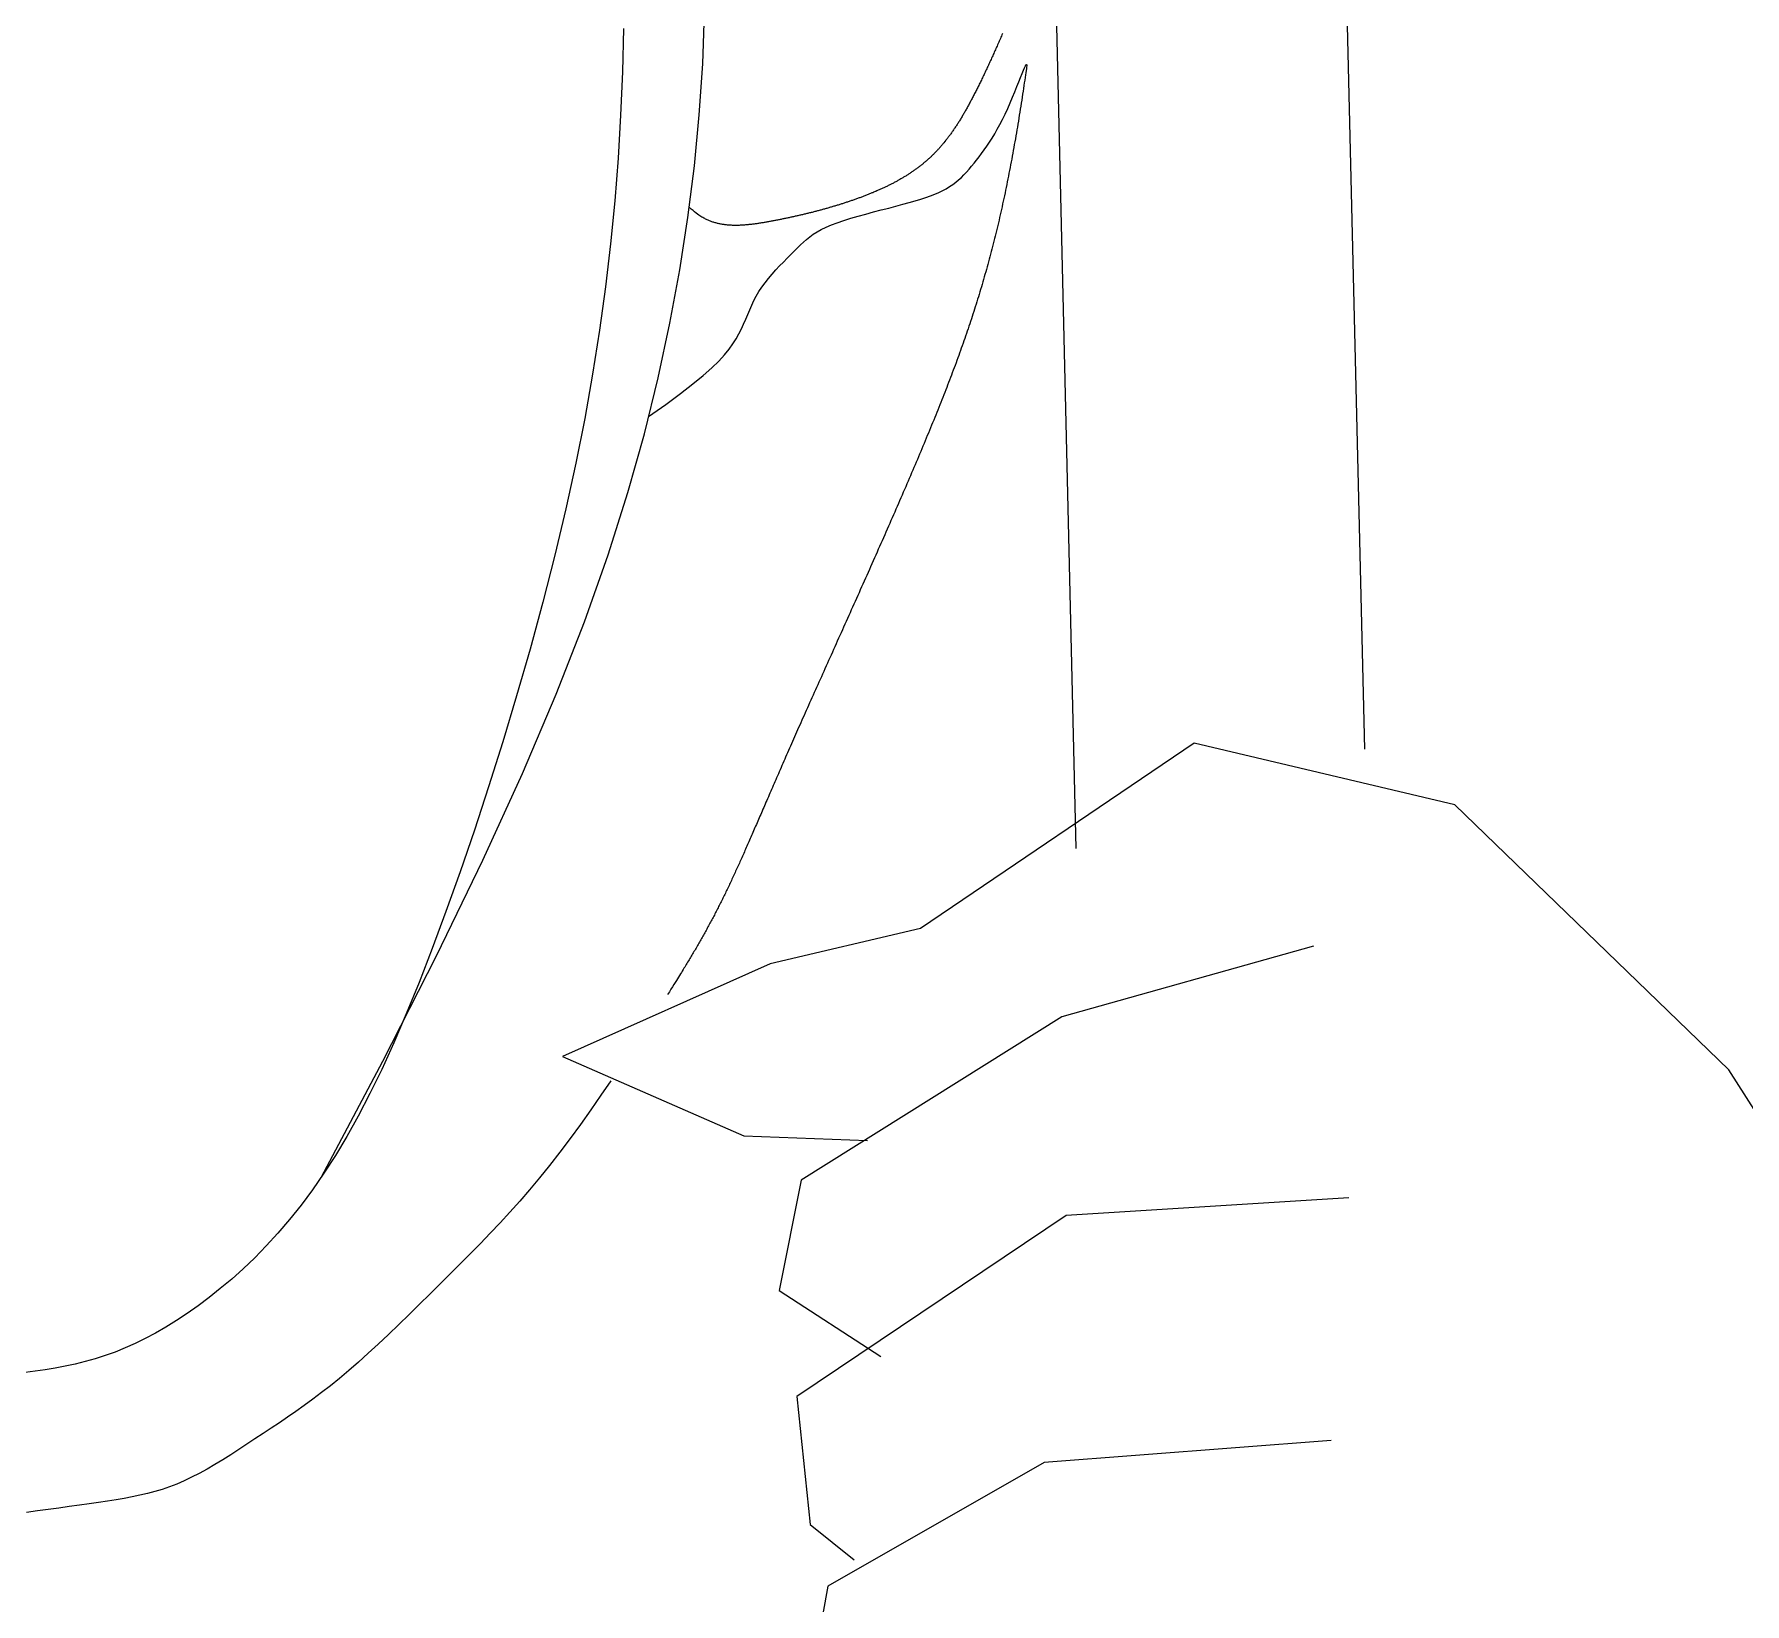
# Model space of a CAD drawing. Header units: feet. Extents: x 0 to 841, y 0 to 594.
# Drawn here: x 646.121 to 647.129, y 135.181 to 136.106 of the extents above; entities that cross this region are included whole.
import ezdxf

# ---------------------------------------------------------------- set-up
doc = ezdxf.new("R2010")
doc.units = ezdxf.units.FT
doc.header["$MEASUREMENT"] = 0
doc.layers.add('LOGO', color=7, linetype='Continuous')

# ---------------------------------------------------------------- blocks, each defined once
blk = doc.blocks.new('YOTA')
h = blk.add_hatch(color=1)
edge = h.paths.add_edge_path()
edge.add_arc((302.8865, 246.9749), 39.995, 0, 360)
edge = h.paths.add_edge_path(flags=16)
edge.add_arc((302.8865, 246.9749), 39.7003, 0, 360)
at = {"color": 2}
for p, q in [((293.2246, 262.9496), (293.34, 258.0886)), ((292.6791, 262.9367), (292.7986, 257.9023))]:
    blk.add_line(p, q, dxfattribs=at)
for points in [[(291.95, 259.4407), (291.9478, 259.3593), (291.9443, 259.2783), (291.9395, 259.1977), (291.9332, 259.1172), (291.9253, 259.0367), (291.9158, 258.9558), (291.9047, 258.8745), (291.8917, 258.7924), (291.877, 258.7093), (291.8603, 258.6251), (291.8416, 258.5395), (291.8208, 258.4524), (291.7984, 258.3645), (291.7744, 258.2764), (291.7493, 258.1889), (291.7233, 258.1026), (291.6967, 258.0182), (291.6699, 257.9366), (291.6432, 257.8583), (291.6167, 257.7841), (291.591, 257.7147), (291.5661, 257.6506), (291.5421, 257.5917), (291.5188, 257.5376), (291.4961, 257.4878), (291.4739, 257.4422), (291.4521, 257.4002), (291.4305, 257.3616), (291.4091, 257.3259), (291.3878, 257.2928), (291.3664, 257.2619), (291.3448, 257.233), (291.3231, 257.2059), (291.3013, 257.1804), (291.2795, 257.1566), (291.2578, 257.1344), (291.2361, 257.1137), (291.2146, 257.0944), (291.1933, 257.0764), (291.1722, 257.0597), (291.1515, 257.0442), (291.1311, 257.0298), (291.1111, 257.0165), (291.0913, 257.0043), (291.0719, 256.993), (291.0526, 256.9828), (291.0335, 256.9734), (291.0146, 256.965), (290.9958, 256.9574), (290.9771, 256.9506), (290.9584, 256.9447), (290.9397, 256.9394), (290.921, 256.9348), (290.9023, 256.9308), (290.8835, 256.9273), (290.8648, 256.9242), (290.8459, 256.9215), (290.8271, 256.919)], [(291.3825, 257.2851), (291.4983, 257.5031), (291.599, 257.7008), (291.686, 257.8801), (291.7604, 258.0431), (291.8235, 258.1917), (291.8767, 258.3277), (291.9211, 258.4532), (291.9581, 258.57), (291.9889, 258.6802), (292.0148, 258.7856), (292.0369, 258.8879), (292.0554, 258.988), (292.0707, 259.0862), (292.0828, 259.183), (292.092, 259.2789), (292.0983, 259.3744), (292.102, 259.47)], [(292.6608, 259.4312), (292.6598, 259.4289), (292.6588, 259.4266), (292.6578, 259.4243), (292.6568, 259.4219), (292.6557, 259.4196), (292.6547, 259.4173), (292.6537, 259.415), (292.6527, 259.4126), (292.6517, 259.4103), (292.6506, 259.408), (292.6496, 259.4057), (292.6486, 259.4034), (292.6476, 259.4011), (292.6465, 259.3988), (292.6455, 259.3965), (292.6445, 259.3942), (292.6435, 259.392), (292.6424, 259.3897), (292.6414, 259.3874), (292.6404, 259.3852), (292.6394, 259.3829), (292.6383, 259.3807), (292.6373, 259.3785), (292.6363, 259.3763), (292.6353, 259.374), (292.6343, 259.3718), (292.6332, 259.3697), (292.6322, 259.3675), (292.6312, 259.3653), (292.6302, 259.3631), (292.6292, 259.361), (292.6282, 259.3589), (292.6272, 259.3567), (292.6262, 259.3546), (292.6252, 259.3525), (292.6242, 259.3504), (292.6232, 259.3484), (292.6222, 259.3463), (292.6212, 259.3442), (292.6202, 259.3422), (292.6193, 259.3402), (292.6183, 259.3382), (292.6173, 259.3362), (292.6163, 259.3342), (292.6154, 259.3322), (292.6144, 259.3303), (292.6134, 259.3283), (292.6125, 259.3264), (292.6115, 259.3245), (292.6105, 259.3226), (292.6096, 259.3207), (292.6086, 259.3188), (292.6077, 259.3169), (292.6067, 259.3151), (292.6057, 259.3132), (292.6048, 259.3114), (292.6038, 259.3096), (292.6029, 259.3078), (292.6019, 259.306), (292.601, 259.3042), (292.6, 259.3024), (292.5991, 259.3007), (292.5982, 259.2989), (292.5972, 259.2972), (292.5963, 259.2955), (292.5953, 259.2938), (292.5944, 259.2921), (292.5934, 259.2904), (292.5925, 259.2887), (292.5916, 259.287), (292.5906, 259.2854), (292.5897, 259.2837), (292.5887, 259.2821), (292.5878, 259.2805), (292.5869, 259.2789), (292.5859, 259.2773), (292.585, 259.2757), (292.584, 259.2741), (292.5831, 259.2726), (292.5821, 259.271), (292.5812, 259.2695), (292.5802, 259.2679), (292.5793, 259.2664), (292.5784, 259.2649), (292.5774, 259.2634), (292.5765, 259.2619), (292.5755, 259.2605), (292.5746, 259.259), (292.5736, 259.2575), (292.5726, 259.2561), (292.5717, 259.2546), (292.5707, 259.2532), (292.5698, 259.2518), (292.5688, 259.2504), (292.5678, 259.249), (292.5669, 259.2476), (292.5659, 259.2462), (292.5649, 259.2448), (292.564, 259.2435), (292.563, 259.2421), (292.562, 259.2408), (292.561, 259.2395), (292.56, 259.2381), (292.5591, 259.2368), (292.5581, 259.2355), (292.5571, 259.2342), (292.5561, 259.2329), (292.5551, 259.2317), (292.5541, 259.2304), (292.5531, 259.2291), (292.5521, 259.2279), (292.5511, 259.2266), (292.55, 259.2254), (292.549, 259.2242), (292.548, 259.223), (292.547, 259.2218), (292.546, 259.2206), (292.5449, 259.2194), (292.5439, 259.2182), (292.5428, 259.217), (292.5418, 259.2159), (292.5407, 259.2147), (292.5397, 259.2135), (292.5386, 259.2124), (292.5376, 259.2113), (292.5365, 259.2101), (292.5354, 259.209), (292.5344, 259.2079), (292.5333, 259.2068), (292.5322, 259.2057), (292.5311, 259.2046), (292.53, 259.2035), (292.5289, 259.2025), (292.5278, 259.2014), (292.5267, 259.2003), (292.5255, 259.1993), (292.5244, 259.1982), (292.5233, 259.1972), (292.5222, 259.1962), (292.521, 259.1951), (292.5199, 259.1941), (292.5187, 259.1931), (292.5176, 259.1921), (292.5164, 259.1911), (292.5152, 259.1901), (292.5141, 259.1891), (292.5129, 259.1881), (292.5117, 259.1872), (292.5105, 259.1862), (292.5093, 259.1852), (292.5081, 259.1843), (292.5069, 259.1833), (292.5057, 259.1824), (292.5045, 259.1815), (292.5033, 259.1805), (292.5021, 259.1796), (292.5008, 259.1787), (292.4996, 259.1778), (292.4984, 259.1769), (292.4971, 259.176), (292.4959, 259.1751), (292.4946, 259.1742), (292.4934, 259.1733), (292.4921, 259.1725), (292.4908, 259.1716), (292.4895, 259.1707), (292.4883, 259.1699), (292.487, 259.169), (292.4857, 259.1682), (292.4844, 259.1673), (292.4831, 259.1665), (292.4818, 259.1657), (292.4805, 259.1649), (292.4792, 259.164), (292.4779, 259.1632), (292.4766, 259.1624), (292.4752, 259.1616), (292.4739, 259.1608), (292.4726, 259.16), (292.4712, 259.1592), (292.4699, 259.1585), (292.4685, 259.1577), (292.4672, 259.1569), (292.4658, 259.1562), (292.4645, 259.1554), (292.4631, 259.1546), (292.4618, 259.1539), (292.4604, 259.1531), (292.459, 259.1524), (292.4576, 259.1517), (292.4562, 259.1509), (292.4549, 259.1502), (292.4535, 259.1495), (292.4521, 259.1488), (292.4507, 259.1481), (292.4493, 259.1474), (292.4479, 259.1467), (292.4464, 259.146), (292.445, 259.1453), (292.4436, 259.1446), (292.4422, 259.1439), (292.4408, 259.1432), (292.4393, 259.1425), (292.4379, 259.1418), (292.4365, 259.1412), (292.435, 259.1405), (292.4336, 259.1399), (292.4321, 259.1392), (292.4307, 259.1385), (292.4292, 259.1379), (292.4277, 259.1372), (292.4263, 259.1366), (292.4248, 259.136), (292.4233, 259.1353), (292.4219, 259.1347), (292.4204, 259.1341), (292.4189, 259.1335), (292.4174, 259.1328), (292.4159, 259.1322), (292.4145, 259.1316), (292.413, 259.131), (292.4115, 259.1304), (292.41, 259.1298), (292.4085, 259.1292), (292.407, 259.1286), (292.4054, 259.128), (292.4039, 259.1274), (292.4024, 259.1268), (292.4009, 259.1263), (292.3994, 259.1257), (292.3979, 259.1251), (292.3963, 259.1245), (292.3948, 259.124), (292.3933, 259.1234), (292.3917, 259.1228), (292.3902, 259.1223), (292.3886, 259.1217), (292.3871, 259.1211), (292.3856, 259.1206), (292.384, 259.12), (292.3825, 259.1195), (292.3809, 259.1189), (292.3793, 259.1184), (292.3778, 259.1179), (292.3762, 259.1173), (292.3747, 259.1168), (292.3731, 259.1163), (292.3715, 259.1157), (292.3699, 259.1152), (292.3684, 259.1147), (292.3668, 259.1142), (292.3652, 259.1137), (292.3636, 259.1131), (292.362, 259.1126), (292.3604, 259.1121), (292.3589, 259.1116), (292.3573, 259.1111), (292.3557, 259.1106), (292.3541, 259.1101), (292.3525, 259.1096), (292.3509, 259.1091), (292.3493, 259.1086), (292.3477, 259.1081), (292.3461, 259.1077), (292.3445, 259.1072), (292.3428, 259.1067), (292.3412, 259.1062), (292.3396, 259.1057), (292.338, 259.1053), (292.3364, 259.1048), (292.3348, 259.1043), (292.3331, 259.1039), (292.3315, 259.1034), (292.3299, 259.1029), (292.3283, 259.1025), (292.3266, 259.102), (292.325, 259.1016), (292.3234, 259.1011), (292.3217, 259.1007), (292.3201, 259.1002), (292.3185, 259.0998), (292.3168, 259.0994), (292.3152, 259.0989), (292.3135, 259.0985), (292.3119, 259.0981), (292.3103, 259.0976), (292.3086, 259.0972), (292.307, 259.0968), (292.3053, 259.0963), (292.3037, 259.0959), (292.302, 259.0955), (292.3004, 259.0951), (292.2987, 259.0947), (292.297, 259.0943), (292.2954, 259.0939), (292.2937, 259.0935), (292.2921, 259.0931), (292.2904, 259.0927), (292.2888, 259.0923), (292.2871, 259.0919), (292.2854, 259.0915), (292.2838, 259.0911), (292.2821, 259.0907), (292.2804, 259.0903), (292.2788, 259.0899), (292.2771, 259.0895), (292.2754, 259.0892), (292.2738, 259.0888), (292.2721, 259.0884), (292.2704, 259.088), (292.2688, 259.0877), (292.2671, 259.0873), (292.2654, 259.0869), (292.2637, 259.0866), (292.2621, 259.0862), (292.2604, 259.0858), (292.2587, 259.0855), (292.257, 259.0851), (292.2554, 259.0848), (292.2537, 259.0844), (292.252, 259.0841), (292.2503, 259.0837), (292.2487, 259.0834), (292.247, 259.083), (292.2453, 259.0827), (292.2436, 259.0824), (292.2419, 259.082), (292.2403, 259.0817), (292.2386, 259.0814), (292.2369, 259.081), (292.2352, 259.0807), (292.2335, 259.0804), (292.2319, 259.0801), (292.2302, 259.0797), (292.2285, 259.0794), (292.2268, 259.0791), (292.2251, 259.0788), (292.2235, 259.0785), (292.2218, 259.0782), (292.2201, 259.0779), (292.2184, 259.0776), (292.2167, 259.0773), (292.2151, 259.077), (292.2134, 259.0767), (292.2117, 259.0764), (292.21, 259.0762), (292.2084, 259.0759), (292.2067, 259.0756), (292.205, 259.0754), (292.2033, 259.0751), (292.2017, 259.0749), (292.2, 259.0746), (292.1983, 259.0744), (292.1967, 259.0741), (292.195, 259.0739), (292.1933, 259.0737), (292.1917, 259.0735), (292.19, 259.0733), (292.1884, 259.0731), (292.1867, 259.0729), (292.1851, 259.0728), (292.1834, 259.0726), (292.1818, 259.0724), (292.1801, 259.0723), (292.1785, 259.0722), (292.1768, 259.072), (292.1752, 259.0719), (292.1735, 259.0718), (292.1719, 259.0717), (292.1703, 259.0716), (292.1687, 259.0716), (292.167, 259.0715), (292.1654, 259.0715), (292.1638, 259.0714), (292.1622, 259.0714), (292.1606, 259.0714), (292.159, 259.0714), (292.1573, 259.0714), (292.1557, 259.0715), (292.1541, 259.0715), (292.1526, 259.0716), (292.151, 259.0717), (292.1494, 259.0718), (292.1478, 259.0719), (292.1462, 259.072), (292.1446, 259.0721), (292.1431, 259.0723), (292.1415, 259.0725), (292.1399, 259.0726), (292.1384, 259.0729), (292.1368, 259.0731), (292.1353, 259.0733), (292.1338, 259.0736), (292.1322, 259.0739), (292.1307, 259.0742), (292.1292, 259.0745), (292.1276, 259.0748), (292.1261, 259.0752), (292.1246, 259.0755), (292.1231, 259.0759), (292.1216, 259.0763), (292.1201, 259.0768), (292.1186, 259.0772), (292.1171, 259.0777), (292.1157, 259.0782), (292.1142, 259.0787), (292.1127, 259.0793), (292.1113, 259.0798), (292.1098, 259.0804), (292.1083, 259.0811), (292.1068, 259.0818), (292.1052, 259.0825), (292.1037, 259.0832), (292.1021, 259.0841), (292.1004, 259.085), (292.0987, 259.0859), (292.0969, 259.0869), (292.095, 259.0881), (292.093, 259.0893), (292.0909, 259.0908), (292.0885, 259.0925), (292.086, 259.0944), (292.0832, 259.0966), (292.0802, 259.0991), (292.0768, 259.102), (292.0731, 259.1053)], [(291.9969, 258.7128), (292.029, 258.7356), (292.0565, 258.7559), (292.0797, 258.7739), (292.0991, 258.7899), (292.1152, 258.8041), (292.1285, 258.8169), (292.1392, 258.8284), (292.1479, 258.839), (292.1551, 258.849), (292.161, 258.8585), (292.1663, 258.8679), (292.1709, 258.8771), (292.1751, 258.8862), (292.1791, 258.8952), (292.1828, 258.9041), (292.1865, 258.9129), (292.1903, 258.9216), (292.1944, 258.9302), (292.1988, 258.9387), (292.2037, 258.9472), (292.2093, 258.9555), (292.2153, 258.9638), (292.2218, 258.972), (292.2286, 258.98), (292.2356, 258.9878), (292.2427, 258.9954), (292.2498, 259.0027), (292.2568, 259.0097), (292.2636, 259.0165), (292.27, 259.0229), (292.2761, 259.029), (292.2818, 259.0347), (292.2875, 259.0401), (292.2933, 259.0452), (292.2994, 259.0501), (292.3059, 259.0548), (292.313, 259.0594), (292.3208, 259.0638), (292.3297, 259.068), (292.3397, 259.0723), (292.3509, 259.0765), (292.3632, 259.0806), (292.3764, 259.0847), (292.3903, 259.0887), (292.4045, 259.0927), (292.4189, 259.0966), (292.4333, 259.1003), (292.4474, 259.104), (292.461, 259.1076), (292.4739, 259.111), (292.4859, 259.1143), (292.4971, 259.1175), (292.5074, 259.1207), (292.5169, 259.1238), (292.5258, 259.1269), (292.534, 259.1301), (292.5416, 259.1334), (292.5487, 259.1368), (292.5553, 259.1403), (292.5616, 259.1441), (292.5675, 259.1481), (292.5731, 259.1523), (292.5784, 259.1568), (292.5836, 259.1614), (292.5885, 259.1663), (292.5934, 259.1714), (292.5981, 259.1768), (292.6028, 259.1823), (292.6074, 259.1881), (292.6121, 259.194), (292.6169, 259.2002), (292.6217, 259.2066), (292.6265, 259.2133), (292.6314, 259.2202), (292.6363, 259.2276), (292.6413, 259.2353), (292.6462, 259.2433), (292.6511, 259.2519), (292.6561, 259.2609), (292.661, 259.2704), (292.6658, 259.2804), (292.6706, 259.2908), (292.6752, 259.3013), (292.6797, 259.3118), (292.6839, 259.322), (292.6879, 259.3318), (292.6916, 259.3409), (292.6949, 259.3492), (292.6978, 259.3565), (292.7002, 259.3625), (292.7022, 259.3672), (292.7038, 259.3705), (292.7049, 259.3726), (292.7056, 259.3736), (292.7061, 259.3735), (292.7063, 259.3726), (292.7062, 259.3708), (292.7059, 259.3684), (292.7056, 259.3653), (292.7051, 259.3618), (292.7045, 259.3579), (292.7039, 259.3536), (292.7032, 259.3491), (292.7025, 259.3442), (292.7018, 259.3392), (292.701, 259.3339), (292.7002, 259.3285), (292.6994, 259.323), (292.6985, 259.3174), (292.6977, 259.3118), (292.6968, 259.3062), (292.6959, 259.3006), (292.695, 259.295), (292.6942, 259.2894), (292.6933, 259.2838), (292.6924, 259.2782), (292.6915, 259.2727), (292.6906, 259.2671), (292.6897, 259.2616), (292.6887, 259.256), (292.6878, 259.2505), (292.6869, 259.245), (292.6859, 259.2395), (292.685, 259.234), (292.684, 259.2285), (292.683, 259.2231), (292.6821, 259.2176), (292.6811, 259.2122), (292.6801, 259.2068), (292.6791, 259.2013), (292.6781, 259.1959), (292.6771, 259.1905), (292.6761, 259.1852), (292.6751, 259.1798), (292.6741, 259.1745), (292.673, 259.1691), (292.672, 259.1638), (292.6709, 259.1585), (292.6699, 259.1533), (292.6688, 259.148), (292.6677, 259.1427), (292.6666, 259.1375), (292.6656, 259.1323), (292.6645, 259.1271), (292.6634, 259.1219), (292.6623, 259.1168), (292.6611, 259.1116), (292.66, 259.1065), (292.6589, 259.1014), (292.6577, 259.0963), (292.6566, 259.0913), (292.6554, 259.0862), (292.6543, 259.0812), (292.6531, 259.0762), (292.6519, 259.0712), (292.6507, 259.0662), (292.6495, 259.0613), (292.6483, 259.0563), (292.6471, 259.0514), (292.6459, 259.0465), (292.6447, 259.0416), (292.6435, 259.0367), (292.6422, 259.0319), (292.641, 259.027), (292.6397, 259.0222), (292.6384, 259.0174), (292.6372, 259.0126), (292.6359, 259.0078), (292.6346, 259.003), (292.6333, 258.9983), (292.632, 258.9935), (292.6306, 258.9888), (292.6293, 258.984), (292.628, 258.9793), (292.6266, 258.9746), (292.6253, 258.9699), (292.6239, 258.9652), (292.6225, 258.9606), (292.6212, 258.9559), (292.6198, 258.9512), (292.6184, 258.9466), (292.617, 258.942), (292.6155, 258.9373), (292.6141, 258.9327), (292.6127, 258.9281), (292.6112, 258.9235), (292.6098, 258.9188), (292.6083, 258.9142), (292.6068, 258.9096), (292.6054, 258.905), (292.6039, 258.9004), (292.6024, 258.8959), (292.6008, 258.8913), (292.5993, 258.8867), (292.5978, 258.8821), (292.5962, 258.8775), (292.5947, 258.873), (292.5931, 258.8684), (292.5916, 258.8638), (292.59, 258.8592), (292.5884, 258.8547), (292.5868, 258.8501), (292.5852, 258.8455), (292.5835, 258.8409), (292.5819, 258.8364), (292.5803, 258.8318), (292.5786, 258.8272), (292.5769, 258.8226), (292.5753, 258.818), (292.5736, 258.8134), (292.5719, 258.8088), (292.5702, 258.8042), (292.5684, 258.7996), (292.5667, 258.795), (292.565, 258.7904), (292.5632, 258.7858), (292.5615, 258.7812), (292.5597, 258.7765), (292.5579, 258.7719), (292.5561, 258.7672), (292.5543, 258.7626), (292.5525, 258.7579), (292.5506, 258.7532), (292.5488, 258.7486), (292.547, 258.7439), (292.5451, 258.7392), (292.5432, 258.7344), (292.5413, 258.7297), (292.5394, 258.725), (292.5375, 258.7202), (292.5356, 258.7155), (292.5337, 258.7107), (292.5317, 258.7059), (292.5298, 258.7011), (292.5278, 258.6963), (292.5258, 258.6915), (292.5238, 258.6866), (292.5218, 258.6818), (292.5198, 258.6769), (292.5178, 258.672), (292.5157, 258.6671), (292.5137, 258.6622), (292.5116, 258.6572), (292.5095, 258.6523), (292.5074, 258.6473), (292.5053, 258.6423), (292.5032, 258.6373), (292.5011, 258.6323), (292.499, 258.6272), (292.4968, 258.6222), (292.4946, 258.6171), (292.4925, 258.612), (292.4903, 258.6069), (292.4881, 258.6017), (292.4859, 258.5966), (292.4837, 258.5914), (292.4814, 258.5862), (292.4792, 258.581), (292.4769, 258.5758), (292.4747, 258.5706), (292.4724, 258.5653), (292.4701, 258.5601), (292.4678, 258.5548), (292.4655, 258.5495), (292.4632, 258.5442), (292.4609, 258.5389), (292.4586, 258.5336), (292.4563, 258.5282), (292.4539, 258.5229), (292.4516, 258.5175), (292.4492, 258.5122), (292.4469, 258.5068), (292.4445, 258.5014), (292.4421, 258.496), (292.4398, 258.4906), (292.4374, 258.4852), (292.435, 258.4798), (292.4326, 258.4744), (292.4302, 258.469), (292.4278, 258.4636), (292.4254, 258.4582), (292.423, 258.4527), (292.4206, 258.4473), (292.4182, 258.4419), (292.4158, 258.4364), (292.4134, 258.431), (292.411, 258.4256), (292.4086, 258.4201), (292.4061, 258.4147), (292.4037, 258.4093), (292.4013, 258.4038), (292.3989, 258.3984), (292.3965, 258.393), (292.3941, 258.3876), (292.3916, 258.3822), (292.3892, 258.3768), (292.3868, 258.3713), (292.3844, 258.3659), (292.382, 258.3606), (292.3796, 258.3552), (292.3772, 258.3498), (292.3748, 258.3444), (292.3724, 258.3391), (292.37, 258.3337), (292.3676, 258.3284), (292.3652, 258.323), (292.3628, 258.3177), (292.3604, 258.3124), (292.358, 258.3071), (292.3557, 258.3018), (292.3533, 258.2966), (292.3509, 258.2913), (292.3486, 258.2861), (292.3463, 258.2808), (292.3439, 258.2756), (292.3416, 258.2704), (292.3393, 258.2652), (292.3369, 258.2601), (292.3346, 258.2549), (292.3323, 258.2498), (292.33, 258.2447), (292.3278, 258.2396), (292.3255, 258.2345), (292.3232, 258.2295), (292.321, 258.2245), (292.3187, 258.2195), (292.3165, 258.2145), (292.3143, 258.2095), (292.3121, 258.2046), (292.3099, 258.1997), (292.3077, 258.1948), (292.3055, 258.1899), (292.3033, 258.1851), (292.3012, 258.1803), (292.299, 258.1755), (292.2969, 258.1707), (292.2948, 258.166), (292.2927, 258.1613), (292.2906, 258.1566), (292.2885, 258.152), (292.2865, 258.1473), (292.2844, 258.1428), (292.2824, 258.1382), (292.2804, 258.1337), (292.2784, 258.1292), (292.2764, 258.1247), (292.2745, 258.1203), (292.2725, 258.1159), (292.2706, 258.1115), (292.2687, 258.1072), (292.2668, 258.1029), (292.2649, 258.0987), (292.2631, 258.0944), (292.2612, 258.0902), (292.2594, 258.0861), (292.2576, 258.082), (292.2558, 258.0779), (292.254, 258.0738), (292.2522, 258.0698), (292.2505, 258.0658), (292.2487, 258.0618), (292.247, 258.0579), (292.2453, 258.054), (292.2436, 258.0501), (292.242, 258.0463), (292.2403, 258.0425), (292.2387, 258.0387), (292.237, 258.035), (292.2354, 258.0313), (292.2338, 258.0276), (292.2322, 258.0239), (292.2307, 258.0203), (292.2291, 258.0167), (292.2276, 258.0131), (292.226, 258.0096), (292.2245, 258.0061), (292.223, 258.0026), (292.2215, 257.9991), (292.22, 257.9957), (292.2185, 257.9923), (292.2171, 257.9889), (292.2156, 257.9856), (292.2142, 257.9823), (292.2128, 257.979), (292.2113, 257.9757), (292.2099, 257.9724), (292.2085, 257.9692), (292.2072, 257.966), (292.2058, 257.9628), (292.2044, 257.9597), (292.2031, 257.9566), (292.2017, 257.9535), (292.2004, 257.9504), (292.1991, 257.9473), (292.1977, 257.9443), (292.1964, 257.9413), (292.1951, 257.9383), (292.1938, 257.9353), (292.1926, 257.9323), (292.1913, 257.9294), (292.19, 257.9265), (292.1887, 257.9236), (292.1875, 257.9207), (292.1862, 257.9179), (292.185, 257.915), (292.1838, 257.9122), (292.1825, 257.9094), (292.1813, 257.9066), (292.1801, 257.9039), (292.1789, 257.9011), (292.1777, 257.8984), (292.1765, 257.8957), (292.1753, 257.893), (292.1741, 257.8903), (292.1729, 257.8877), (292.1717, 257.885), (292.1706, 257.8824), (292.1694, 257.8798), (292.1682, 257.8772), (292.1671, 257.8746), (292.1659, 257.872), (292.1647, 257.8695), (292.1636, 257.8669), (292.1624, 257.8644), (292.1613, 257.8619), (292.1601, 257.8594), (292.159, 257.8569), (292.1579, 257.8544), (292.1567, 257.8519), (292.1556, 257.8495), (292.1545, 257.847), (292.1533, 257.8446), (292.1522, 257.8422), (292.1511, 257.8398), (292.1499, 257.8374), (292.1488, 257.835), (292.1477, 257.8326), (292.1465, 257.8302), (292.1454, 257.8279), (292.1443, 257.8255), (292.1431, 257.8231), (292.142, 257.8208), (292.1409, 257.8185), (292.1397, 257.8161), (292.1386, 257.8138), (292.1375, 257.8115), (292.1363, 257.8092), (292.1352, 257.8069), (292.134, 257.8046), (292.1329, 257.8023), (292.1318, 257.8), (292.1306, 257.7977), (292.1295, 257.7955), (292.1283, 257.7932), (292.1271, 257.7909), (292.126, 257.7887), (292.1248, 257.7864), (292.1237, 257.7842), (292.1225, 257.7819), (292.1213, 257.7797), (292.1202, 257.7774), (292.119, 257.7752), (292.1178, 257.773), (292.1166, 257.7707), (292.1154, 257.7685), (292.1142, 257.7663), (292.113, 257.7641), (292.1118, 257.7618), (292.1106, 257.7596), (292.1094, 257.7574), (292.1082, 257.7552), (292.107, 257.753), (292.1058, 257.7508), (292.1046, 257.7486), (292.1034, 257.7464), (292.1022, 257.7441), (292.1009, 257.7419), (292.0997, 257.7397), (292.0985, 257.7375), (292.0972, 257.7353), (292.096, 257.7331), (292.0947, 257.7309), (292.0935, 257.7287), (292.0922, 257.7265), (292.0909, 257.7243), (292.0897, 257.7221), (292.0884, 257.7199), (292.0871, 257.7177), (292.0859, 257.7155), (292.0846, 257.7133), (292.0833, 257.7111), (292.082, 257.7089), (292.0807, 257.7067), (292.0794, 257.7045), (292.0781, 257.7023), (292.0768, 257.7001), (292.0755, 257.6978), (292.0741, 257.6956), (292.0728, 257.6934), (292.0715, 257.6912), (292.0701, 257.689), (292.0688, 257.6867), (292.0674, 257.6845), (292.066, 257.6822), (292.0646, 257.6798), (292.0631, 257.6774), (292.0616, 257.6749), (292.06, 257.6723), (292.0584, 257.6697), (292.0567, 257.6669), (292.0549, 257.664), (292.053, 257.661), (292.051, 257.6578), (292.0489, 257.6544), (292.0467, 257.6508), (292.0442, 257.6469), (292.0416, 257.6427), (292.0388, 257.6382), (292.0358, 257.6334), (292.0325, 257.6283)], [(294.9013, 255.1396), (294.7943, 256.1205), (294.5208, 256.7085), (294.0236, 257.4871), (293.5097, 257.9841), (293.0207, 258.1), (292.5069, 257.7521), (292.2251, 257.6859), (291.8356, 257.5119), (292.1754, 257.3629), (292.4074, 257.3546)], [(293.2445, 257.719), (292.7721, 257.5865), (292.2831, 257.28), (292.2417, 257.073), (292.4323, 256.9487)], [(291.926, 257.4662), (291.9075, 257.4391), (291.8884, 257.4116), (291.869, 257.3845), (291.8497, 257.358), (291.8304, 257.3322), (291.8112, 257.3075), (291.7923, 257.284), (291.7736, 257.2617), (291.755, 257.2403), (291.7365, 257.2197), (291.7181, 257.1997), (291.6997, 257.1803), (291.6812, 257.1612), (291.6626, 257.1423), (291.6439, 257.1235), (291.6249, 257.1046), (291.6058, 257.0855), (291.5864, 257.0662), (291.567, 257.0469), (291.5475, 257.0278), (291.5281, 257.0089), (291.5088, 256.9904), (291.4897, 256.9724), (291.4709, 256.9551), (291.4525, 256.9385), (291.4344, 256.9228), (291.4169, 256.908), (291.3998, 256.8942), (291.3832, 256.8812), (291.3669, 256.8689), (291.3508, 256.8572), (291.3351, 256.8461), (291.3195, 256.8353), (291.3041, 256.8248), (291.2888, 256.8146), (291.2736, 256.8044), (291.2583, 256.7943), (291.2431, 256.7842), (291.228, 256.7743), (291.2129, 256.7646), (291.1979, 256.7552), (291.1831, 256.7462), (291.1684, 256.7377), (291.1538, 256.7297), (291.1395, 256.7223), (291.1254, 256.7156), (291.1116, 256.7096), (291.0979, 256.7043), (291.0842, 256.6997), (291.0705, 256.6955), (291.0566, 256.6918), (291.0425, 256.6885), (291.028, 256.6855), (291.0131, 256.6827), (290.9976, 256.6801), (290.9815, 256.6776), (290.9646, 256.675), (290.947, 256.6725), (290.9288, 256.6699), (290.9099, 256.6673), (290.8905, 256.6646), (290.8705, 256.6619), (290.8502, 256.6591), (290.8294, 256.6562)], [(293.3108, 257.2469), (292.7804, 257.2138), (292.2748, 256.8742), (292.2997, 256.634), (292.3826, 256.5677)], [(293.2777, 256.7914), (292.739, 256.75), (292.3329, 256.518), (292.2914, 256.2861), (292.5898, 256.1371), (292.8412, 256.1064)]]:
    blk.add_lwpolyline(points, dxfattribs=at)
at = {"color": 1}
for centre, radius in [((302.8815, 246.9749), 40.0001), ((302.8815, 246.9749), 40), ((302.8865, 246.9749), 39.995)]:
    blk.add_circle(centre, radius, dxfattribs=at)
at = {"color": 2}
for radius in [39.7003, 38.793]:
    blk.add_circle((302.8865, 246.9749), radius, dxfattribs=at)

msp = doc.modelspace()

# ---------------------------------------------------------------- linework, layer by layer
at = {"layer": 'LOGO', "color": 1}
msp.add_circle((649.9138, 132.2024), 12.5548, dxfattribs=at)

# ---------------------------------------------------------------- block references
at = {"layer": 'LOGO', "xscale": 0.3139103563735262, "yscale": 0.3139103563735262, "zscale": 0.3139103563735262}
msp.add_blockref('YOTA', (554.8225, 54.668), dxfattribs=at)

doc.saveas('drawing.dxf')
